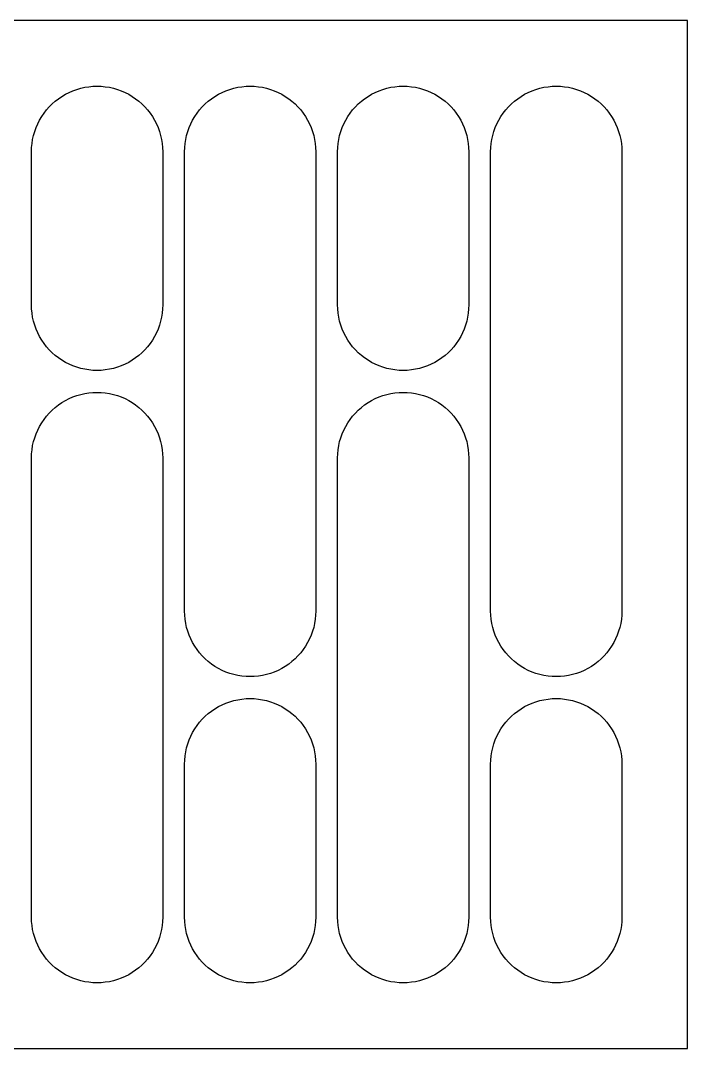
# Model space of a CAD drawing. Header units: metres. Extents: x 0 to 270, y 0 to 235.
# Drawn here: x 117.5 to 270, y 0 to 235 of the extents above; entities that cross this region are included whole.
import ezdxf

# ---------------------------------------------------------------- set-up
doc = ezdxf.new("R2010")
doc.units = ezdxf.units.M

msp = doc.modelspace()

# ---------------------------------------------------------------- linework, layer by layer
for p, q in [((270, 235), (0, 235)), ((270, 0), (270, 235)), ((127.774, 218.145), (128.613, 218.572)), ((128.613, 218.572), (129.478, 218.947)), ((129.478, 218.947), (130.365, 219.266)), ((130.365, 219.266), (131.27, 219.529)), ((131.27, 219.529), (132.189, 219.734)), ((132.189, 219.734), (133.12, 219.882)), ((133.12, 219.882), (134.058, 219.97)), ((134.058, 219.97), (135, 220)), ((135, 220), (135.942, 219.97)), ((135.942, 219.97), (136.88, 219.882)), ((136.88, 219.882), (137.811, 219.734)), ((137.811, 219.734), (138.73, 219.529)), ((138.73, 219.529), (139.635, 219.266)), ((139.635, 219.266), (140.522, 218.947)), ((140.522, 218.947), (141.387, 218.572)), ((141.387, 218.572), (142.226, 218.145)), ((162.774, 218.145), (163.613, 218.572)), ((163.613, 218.572), (164.478, 218.947)), ((164.478, 218.947), (165.365, 219.266)), ((165.365, 219.266), (166.27, 219.529)), ((166.27, 219.529), (167.189, 219.734)), ((167.189, 219.734), (168.12, 219.882)), ((168.12, 219.882), (169.058, 219.97)), ((169.058, 219.97), (170, 220)), ((170, 220), (170.942, 219.97)), ((170.942, 219.97), (171.88, 219.882)), ((171.88, 219.882), (172.811, 219.734)), ((172.811, 219.734), (173.73, 219.529)), ((173.73, 219.529), (174.635, 219.266)), ((174.635, 219.266), (175.522, 218.947)), ((175.522, 218.947), (176.387, 218.572)), ((176.387, 218.572), (177.226, 218.145)), ((197.774, 218.145), (198.613, 218.572)), ((198.613, 218.572), (199.478, 218.947)), ((199.478, 218.947), (200.365, 219.266)), ((200.365, 219.266), (201.27, 219.529)), ((201.27, 219.529), (202.189, 219.734)), ((202.189, 219.734), (203.12, 219.882)), ((203.12, 219.882), (204.058, 219.97)), ((204.058, 219.97), (205, 220)), ((205, 220), (205.942, 219.97)), ((205.942, 219.97), (206.88, 219.882)), ((206.88, 219.882), (207.811, 219.734)), ((207.811, 219.734), (208.73, 219.529)), ((208.73, 219.529), (209.635, 219.266)), ((209.635, 219.266), (210.522, 218.947)), ((210.522, 218.947), (211.387, 218.572)), ((211.387, 218.572), (212.226, 218.145)), ((232.774, 218.145), (233.613, 218.572)), ((233.613, 218.572), (234.478, 218.947)), ((234.478, 218.947), (235.365, 219.266)), ((235.365, 219.266), (236.27, 219.529)), ((236.27, 219.529), (237.189, 219.734)), ((237.189, 219.734), (238.12, 219.882)), ((238.12, 219.882), (239.058, 219.97)), ((239.058, 219.97), (240, 220)), ((240, 220), (240.942, 219.97)), ((240.942, 219.97), (241.88, 219.882)), ((241.88, 219.882), (242.811, 219.734)), ((242.811, 219.734), (243.73, 219.529)), ((243.73, 219.529), (244.635, 219.266)), ((244.635, 219.266), (245.522, 218.947)), ((245.522, 218.947), (246.387, 218.572)), ((246.387, 218.572), (247.226, 218.145)), ((124.732, 215.935), (125.439, 216.558)), ((125.439, 216.558), (126.183, 217.135)), ((126.183, 217.135), (126.963, 217.665)), ((126.963, 217.665), (127.774, 218.145)), ((142.226, 218.145), (143.037, 217.665)), ((143.037, 217.665), (143.817, 217.135)), ((143.817, 217.135), (144.561, 216.558)), ((144.561, 216.558), (145.268, 215.935)), ((159.732, 215.935), (160.439, 216.558)), ((160.439, 216.558), (161.183, 217.135)), ((161.183, 217.135), (161.963, 217.665)), ((161.963, 217.665), (162.774, 218.145)), ((177.226, 218.145), (178.037, 217.665)), ((178.037, 217.665), (178.817, 217.135)), ((178.817, 217.135), (179.561, 216.558)), ((179.561, 216.558), (180.268, 215.935)), ((194.732, 215.935), (195.439, 216.558)), ((195.439, 216.558), (196.183, 217.135)), ((196.183, 217.135), (196.963, 217.665)), ((196.963, 217.665), (197.774, 218.145)), ((212.226, 218.145), (213.037, 217.665)), ((213.037, 217.665), (213.817, 217.135)), ((213.817, 217.135), (214.561, 216.558)), ((214.561, 216.558), (215.268, 215.935)), ((229.732, 215.935), (230.439, 216.558)), ((230.439, 216.558), (231.183, 217.135)), ((231.183, 217.135), (231.963, 217.665)), ((231.963, 217.665), (232.774, 218.145)), ((247.226, 218.145), (248.037, 217.665)), ((248.037, 217.665), (248.817, 217.135)), ((248.817, 217.135), (249.561, 216.558)), ((249.561, 216.558), (250.268, 215.935)), ((122.865, 213.817), (123.442, 214.561)), ((123.442, 214.561), (124.065, 215.268)), ((124.065, 215.268), (124.732, 215.935)), ((145.268, 215.935), (145.935, 215.268)), ((145.935, 215.268), (146.558, 214.561)), ((146.558, 214.561), (147.135, 213.817)), ((157.865, 213.817), (158.442, 214.561)), ((158.442, 214.561), (159.065, 215.268)), ((159.065, 215.268), (159.732, 215.935)), ((180.268, 215.935), (180.935, 215.268)), ((180.935, 215.268), (181.558, 214.561)), ((181.558, 214.561), (182.135, 213.817)), ((192.865, 213.817), (193.442, 214.561)), ((193.442, 214.561), (194.065, 215.268)), ((194.065, 215.268), (194.732, 215.935)), ((215.268, 215.935), (215.935, 215.268)), ((215.935, 215.268), (216.558, 214.561)), ((216.558, 214.561), (217.135, 213.817)), ((227.865, 213.817), (228.442, 214.561)), ((228.442, 214.561), (229.065, 215.268)), ((229.065, 215.268), (229.732, 215.935)), ((250.268, 215.935), (250.935, 215.268)), ((250.935, 215.268), (251.558, 214.561)), ((251.558, 214.561), (252.135, 213.817)), ((121.428, 211.387), (121.855, 212.226)), ((121.855, 212.226), (122.335, 213.037)), ((122.335, 213.037), (122.865, 213.817)), ((147.135, 213.817), (147.665, 213.037)), ((147.665, 213.037), (148.145, 212.226)), ((148.145, 212.226), (148.572, 211.387)), ((156.428, 211.387), (156.855, 212.226)), ((156.855, 212.226), (157.335, 213.037)), ((157.335, 213.037), (157.865, 213.817)), ((182.135, 213.817), (182.665, 213.037)), ((182.665, 213.037), (183.145, 212.226)), ((183.145, 212.226), (183.572, 211.387)), ((191.428, 211.387), (191.855, 212.226)), ((191.855, 212.226), (192.335, 213.037)), ((192.335, 213.037), (192.865, 213.817)), ((217.135, 213.817), (217.665, 213.037)), ((217.665, 213.037), (218.145, 212.226)), ((218.145, 212.226), (218.572, 211.387)), ((226.428, 211.387), (226.855, 212.226)), ((226.855, 212.226), (227.335, 213.037)), ((227.335, 213.037), (227.865, 213.817)), ((252.135, 213.817), (252.665, 213.037)), ((252.665, 213.037), (253.145, 212.226)), ((253.145, 212.226), (253.572, 211.387)), ((120.471, 208.73), (120.734, 209.635)), ((120.734, 209.635), (121.053, 210.522)), ((121.053, 210.522), (121.428, 211.387)), ((148.572, 211.387), (148.947, 210.522)), ((148.947, 210.522), (149.266, 209.635)), ((149.266, 209.635), (149.529, 208.73)), ((155.471, 208.73), (155.734, 209.635)), ((155.734, 209.635), (156.053, 210.522)), ((156.053, 210.522), (156.428, 211.387)), ((183.572, 211.387), (183.947, 210.522)), ((183.947, 210.522), (184.266, 209.635)), ((184.266, 209.635), (184.529, 208.73)), ((190.471, 208.73), (190.734, 209.635)), ((190.734, 209.635), (191.053, 210.522)), ((191.053, 210.522), (191.428, 211.387)), ((218.572, 211.387), (218.947, 210.522)), ((218.947, 210.522), (219.266, 209.635)), ((219.266, 209.635), (219.529, 208.73)), ((225.471, 208.73), (225.734, 209.635)), ((225.734, 209.635), (226.053, 210.522)), ((226.053, 210.522), (226.428, 211.387)), ((253.572, 211.387), (253.947, 210.522)), ((253.947, 210.522), (254.266, 209.635)), ((254.266, 209.635), (254.529, 208.73)), ((120.03, 205.942), (120.118, 206.88)), ((120.118, 206.88), (120.266, 207.811)), ((120.266, 207.811), (120.471, 208.73)), ((149.529, 208.73), (149.734, 207.811)), ((149.734, 207.811), (149.882, 206.88)), ((149.882, 206.88), (149.97, 205.942)), ((155.03, 205.942), (155.118, 206.88)), ((155.118, 206.88), (155.266, 207.811)), ((155.266, 207.811), (155.471, 208.73)), ((184.529, 208.73), (184.734, 207.811)), ((184.734, 207.811), (184.882, 206.88)), ((184.882, 206.88), (184.97, 205.942)), ((190.03, 205.942), (190.118, 206.88)), ((190.118, 206.88), (190.266, 207.811)), ((190.266, 207.811), (190.471, 208.73)), ((219.529, 208.73), (219.734, 207.811)), ((219.734, 207.811), (219.882, 206.88)), ((219.882, 206.88), (219.97, 205.942)), ((225.03, 205.942), (225.118, 206.88)), ((225.118, 206.88), (225.266, 207.811)), ((225.266, 207.811), (225.471, 208.73)), ((254.529, 208.73), (254.734, 207.811)), ((254.734, 207.811), (254.882, 206.88)), ((254.882, 206.88), (254.97, 205.942)), ((120, 205), (120.03, 205.942)), ((120, 170), (120, 205)), ((149.97, 205.942), (150, 205)), ((150, 205), (150, 170)), ((155, 205), (155.03, 205.942)), ((155, 100), (155, 205)), ((184.97, 205.942), (185, 205)), ((185, 205), (185, 100)), ((190, 205), (190.03, 205.942)), ((190, 170), (190, 205)), ((219.97, 205.942), (220, 205)), ((220, 205), (220, 170)), ((225, 205), (225.03, 205.942)), ((225, 100), (225, 205)), ((254.97, 205.942), (255, 205)), ((255, 205), (255, 100)), ((120.03, 169.058), (120, 170)), ((150, 170), (149.97, 169.058)), ((190.03, 169.058), (190, 170)), ((220, 170), (219.97, 169.058)), ((120.118, 168.12), (120.03, 169.058)), ((120.266, 167.189), (120.118, 168.12)), ((120.471, 166.27), (120.266, 167.189)), ((149.734, 167.189), (149.529, 166.27)), ((149.882, 168.12), (149.734, 167.189)), ((149.97, 169.058), (149.882, 168.12)), ((190.118, 168.12), (190.03, 169.058)), ((190.266, 167.189), (190.118, 168.12)), ((190.471, 166.27), (190.266, 167.189)), ((219.734, 167.189), (219.529, 166.27)), ((219.882, 168.12), (219.734, 167.189)), ((219.97, 169.058), (219.882, 168.12)), ((120.734, 165.365), (120.471, 166.27)), ((121.053, 164.478), (120.734, 165.365)), ((149.266, 165.365), (148.947, 164.478)), ((149.529, 166.27), (149.266, 165.365)), ((190.734, 165.365), (190.471, 166.27)), ((191.053, 164.478), (190.734, 165.365)), ((219.266, 165.365), (218.947, 164.478)), ((219.529, 166.27), (219.266, 165.365)), ((121.428, 163.613), (121.053, 164.478)), ((121.855, 162.774), (121.428, 163.613)), ((122.335, 161.963), (121.855, 162.774)), ((148.145, 162.774), (147.665, 161.963)), ((148.572, 163.613), (148.145, 162.774)), ((148.947, 164.478), (148.572, 163.613)), ((191.428, 163.613), (191.053, 164.478)), ((191.855, 162.774), (191.428, 163.613)), ((192.335, 161.963), (191.855, 162.774)), ((218.145, 162.774), (217.665, 161.963)), ((218.572, 163.613), (218.145, 162.774)), ((218.947, 164.478), (218.572, 163.613)), ((122.865, 161.183), (122.335, 161.963)), ((123.442, 160.439), (122.865, 161.183)), ((124.065, 159.732), (123.442, 160.439)), ((146.558, 160.439), (145.935, 159.732)), ((147.135, 161.183), (146.558, 160.439)), ((147.665, 161.963), (147.135, 161.183)), ((192.865, 161.183), (192.335, 161.963)), ((193.442, 160.439), (192.865, 161.183)), ((194.065, 159.732), (193.442, 160.439)), ((216.558, 160.439), (215.935, 159.732)), ((217.135, 161.183), (216.558, 160.439)), ((217.665, 161.963), (217.135, 161.183)), ((124.732, 159.065), (124.065, 159.732)), ((125.439, 158.442), (124.732, 159.065)), ((126.183, 157.865), (125.439, 158.442)), ((126.963, 157.335), (126.183, 157.865)), ((143.817, 157.865), (143.037, 157.335)), ((144.561, 158.442), (143.817, 157.865)), ((145.268, 159.065), (144.561, 158.442)), ((145.935, 159.732), (145.268, 159.065)), ((194.732, 159.065), (194.065, 159.732)), ((195.439, 158.442), (194.732, 159.065)), ((196.183, 157.865), (195.439, 158.442)), ((196.963, 157.335), (196.183, 157.865)), ((213.817, 157.865), (213.037, 157.335)), ((214.561, 158.442), (213.817, 157.865)), ((215.268, 159.065), (214.561, 158.442)), ((215.935, 159.732), (215.268, 159.065)), ((127.774, 156.855), (126.963, 157.335)), ((128.613, 156.428), (127.774, 156.855)), ((129.478, 156.053), (128.613, 156.428)), ((130.365, 155.734), (129.478, 156.053)), ((131.27, 155.471), (130.365, 155.734)), ((132.189, 155.266), (131.27, 155.471)), ((133.12, 155.118), (132.189, 155.266)), ((134.058, 155.03), (133.12, 155.118)), ((136.88, 155.118), (135.942, 155.03)), ((137.811, 155.266), (136.88, 155.118)), ((138.73, 155.471), (137.811, 155.266)), ((139.635, 155.734), (138.73, 155.471)), ((140.522, 156.053), (139.635, 155.734)), ((141.387, 156.428), (140.522, 156.053)), ((142.226, 156.855), (141.387, 156.428)), ((143.037, 157.335), (142.226, 156.855)), ((197.774, 156.855), (196.963, 157.335)), ((198.613, 156.428), (197.774, 156.855)), ((199.478, 156.053), (198.613, 156.428)), ((200.365, 155.734), (199.478, 156.053)), ((201.27, 155.471), (200.365, 155.734)), ((202.189, 155.266), (201.27, 155.471)), ((203.12, 155.118), (202.189, 155.266)), ((204.058, 155.03), (203.12, 155.118)), ((206.88, 155.118), (205.942, 155.03)), ((207.811, 155.266), (206.88, 155.118)), ((208.73, 155.471), (207.811, 155.266)), ((209.635, 155.734), (208.73, 155.471)), ((210.522, 156.053), (209.635, 155.734)), ((211.387, 156.428), (210.522, 156.053)), ((212.226, 156.855), (211.387, 156.428)), ((213.037, 157.335), (212.226, 156.855)), ((135, 155), (134.058, 155.03)), ((135.942, 155.03), (135, 155)), ((205, 155), (204.058, 155.03)), ((205.942, 155.03), (205, 155)), ((126.963, 147.665), (127.774, 148.145)), ((127.774, 148.145), (128.613, 148.572)), ((128.613, 148.572), (129.478, 148.947)), ((129.478, 148.947), (130.365, 149.266)), ((130.365, 149.266), (131.27, 149.529)), ((131.27, 149.529), (132.189, 149.734)), ((132.189, 149.734), (133.12, 149.882)), ((133.12, 149.882), (134.058, 149.97)), ((134.058, 149.97), (135, 150)), ((135, 150), (135.942, 149.97)), ((135.942, 149.97), (136.88, 149.882)), ((136.88, 149.882), (137.811, 149.734)), ((137.811, 149.734), (138.73, 149.529)), ((138.73, 149.529), (139.635, 149.266)), ((139.635, 149.266), (140.522, 148.947)), ((140.522, 148.947), (141.387, 148.572)), ((141.387, 148.572), (142.226, 148.145)), ((142.226, 148.145), (143.037, 147.665)), ((196.963, 147.665), (197.774, 148.145)), ((197.774, 148.145), (198.613, 148.572)), ((198.613, 148.572), (199.478, 148.947)), ((199.478, 148.947), (200.365, 149.266)), ((200.365, 149.266), (201.27, 149.529)), ((201.27, 149.529), (202.189, 149.734)), ((202.189, 149.734), (203.12, 149.882)), ((203.12, 149.882), (204.058, 149.97)), ((204.058, 149.97), (205, 150)), ((205, 150), (205.942, 149.97)), ((205.942, 149.97), (206.88, 149.882)), ((206.88, 149.882), (207.811, 149.734)), ((207.811, 149.734), (208.73, 149.529)), ((208.73, 149.529), (209.635, 149.266)), ((209.635, 149.266), (210.522, 148.947)), ((210.522, 148.947), (211.387, 148.572)), ((211.387, 148.572), (212.226, 148.145)), ((212.226, 148.145), (213.037, 147.665)), ((124.065, 145.268), (124.732, 145.935)), ((124.732, 145.935), (125.439, 146.558)), ((125.439, 146.558), (126.183, 147.135)), ((126.183, 147.135), (126.963, 147.665)), ((143.037, 147.665), (143.817, 147.135)), ((143.817, 147.135), (144.561, 146.558)), ((144.561, 146.558), (145.268, 145.935)), ((145.268, 145.935), (145.935, 145.268)), ((194.065, 145.268), (194.732, 145.935)), ((194.732, 145.935), (195.439, 146.558)), ((195.439, 146.558), (196.183, 147.135)), ((196.183, 147.135), (196.963, 147.665)), ((213.037, 147.665), (213.817, 147.135)), ((213.817, 147.135), (214.561, 146.558)), ((214.561, 146.558), (215.268, 145.935)), ((215.268, 145.935), (215.935, 145.268)), ((122.335, 143.037), (122.865, 143.817)), ((122.865, 143.817), (123.442, 144.561)), ((123.442, 144.561), (124.065, 145.268)), ((145.935, 145.268), (146.558, 144.561)), ((146.558, 144.561), (147.135, 143.817)), ((147.135, 143.817), (147.665, 143.037)), ((192.335, 143.037), (192.865, 143.817)), ((192.865, 143.817), (193.442, 144.561)), ((193.442, 144.561), (194.065, 145.268)), ((215.935, 145.268), (216.558, 144.561)), ((216.558, 144.561), (217.135, 143.817)), ((217.135, 143.817), (217.665, 143.037)), ((121.053, 140.522), (121.428, 141.387)), ((121.428, 141.387), (121.855, 142.226)), ((121.855, 142.226), (122.335, 143.037)), ((147.665, 143.037), (148.145, 142.226)), ((148.145, 142.226), (148.572, 141.387)), ((148.572, 141.387), (148.947, 140.522)), ((191.053, 140.522), (191.428, 141.387)), ((191.428, 141.387), (191.855, 142.226)), ((191.855, 142.226), (192.335, 143.037)), ((217.665, 143.037), (218.145, 142.226)), ((218.145, 142.226), (218.572, 141.387)), ((218.572, 141.387), (218.947, 140.522)), ((120.266, 137.811), (120.471, 138.73)), ((120.471, 138.73), (120.734, 139.635)), ((120.734, 139.635), (121.053, 140.522)), ((148.947, 140.522), (149.266, 139.635)), ((149.266, 139.635), (149.529, 138.73)), ((149.529, 138.73), (149.734, 137.811)), ((190.266, 137.811), (190.471, 138.73)), ((190.471, 138.73), (190.734, 139.635)), ((190.734, 139.635), (191.053, 140.522)), ((218.947, 140.522), (219.266, 139.635)), ((219.266, 139.635), (219.529, 138.73)), ((219.529, 138.73), (219.734, 137.811)), ((120.03, 135.942), (120.118, 136.88)), ((120.118, 136.88), (120.266, 137.811)), ((149.734, 137.811), (149.882, 136.88)), ((149.882, 136.88), (149.97, 135.942)), ((190.03, 135.942), (190.118, 136.88)), ((190.118, 136.88), (190.266, 137.811)), ((219.734, 137.811), (219.882, 136.88)), ((219.882, 136.88), (219.97, 135.942)), ((120, 135), (120.03, 135.942)), ((120, 30), (120, 135)), ((149.97, 135.942), (150, 135)), ((150, 135), (150, 30)), ((190, 135), (190.03, 135.942)), ((190, 30), (190, 135)), ((219.97, 135.942), (220, 135)), ((220, 135), (220, 30)), ((155.03, 99.0581), (155, 100)), ((155.118, 98.12), (155.03, 99.0581)), ((184.97, 99.0581), (184.882, 98.12)), ((185, 100), (184.97, 99.0581)), ((225.03, 99.0581), (225, 100)), ((225.118, 98.12), (225.03, 99.0581)), ((254.97, 99.0581), (254.882, 98.12)), ((255, 100), (254.97, 99.0581)), ((155.266, 97.1893), (155.118, 98.12)), ((155.471, 96.2697), (155.266, 97.1893)), ((184.734, 97.1893), (184.529, 96.2697)), ((184.882, 98.12), (184.734, 97.1893)), ((225.266, 97.1893), (225.118, 98.12)), ((225.471, 96.2697), (225.266, 97.1893)), ((254.734, 97.1893), (254.529, 96.2697)), ((254.882, 98.12), (254.734, 97.1893)), ((155.734, 95.3647), (155.471, 96.2697)), ((156.053, 94.4781), (155.734, 95.3647)), ((156.428, 93.6133), (156.053, 94.4781)), ((183.947, 94.4781), (183.572, 93.6133)), ((184.266, 95.3647), (183.947, 94.4781)), ((184.529, 96.2697), (184.266, 95.3647)), ((225.734, 95.3647), (225.471, 96.2697)), ((226.053, 94.4781), (225.734, 95.3647)), ((226.428, 93.6133), (226.053, 94.4781)), ((253.947, 94.4781), (253.572, 93.6133)), ((254.266, 95.3647), (253.947, 94.4781)), ((254.529, 96.2697), (254.266, 95.3647)), ((156.855, 92.7737), (156.428, 93.6133)), ((157.335, 91.9626), (156.855, 92.7737)), ((157.865, 91.1832), (157.335, 91.9626)), ((182.665, 91.9626), (182.135, 91.1832)), ((183.145, 92.7737), (182.665, 91.9626)), ((183.572, 93.6133), (183.145, 92.7737)), ((226.855, 92.7737), (226.428, 93.6133)), ((227.335, 91.9626), (226.855, 92.7737)), ((227.865, 91.1832), (227.335, 91.9626)), ((252.665, 91.9626), (252.135, 91.1832)), ((253.145, 92.7737), (252.665, 91.9626)), ((253.572, 93.6133), (253.145, 92.7737)), ((158.442, 90.4386), (157.865, 91.1832)), ((159.065, 89.7318), (158.442, 90.4386)), ((159.732, 89.0655), (159.065, 89.7318)), ((180.935, 89.7318), (180.268, 89.0655)), ((181.558, 90.4386), (180.935, 89.7318)), ((182.135, 91.1832), (181.558, 90.4386)), ((228.442, 90.4386), (227.865, 91.1832)), ((229.065, 89.7318), (228.442, 90.4386)), ((229.732, 89.0655), (229.065, 89.7318)), ((250.935, 89.7318), (250.268, 89.0655)), ((251.558, 90.4386), (250.935, 89.7318)), ((252.135, 91.1832), (251.558, 90.4386)), ((160.439, 88.4423), (159.732, 89.0655)), ((161.183, 87.8647), (160.439, 88.4423)), ((161.963, 87.3351), (161.183, 87.8647)), ((162.774, 86.8554), (161.963, 87.3351)), ((178.037, 87.3351), (177.226, 86.8554)), ((178.817, 87.8647), (178.037, 87.3351)), ((179.561, 88.4423), (178.817, 87.8647)), ((180.268, 89.0655), (179.561, 88.4423)), ((230.439, 88.4423), (229.732, 89.0655)), ((231.183, 87.8647), (230.439, 88.4423)), ((231.963, 87.3351), (231.183, 87.8647)), ((232.774, 86.8554), (231.963, 87.3351)), ((248.037, 87.3351), (247.226, 86.8554)), ((248.817, 87.8647), (248.037, 87.3351)), ((249.561, 88.4423), (248.817, 87.8647)), ((250.268, 89.0655), (249.561, 88.4423)), ((163.613, 86.4276), (162.774, 86.8554)), ((164.478, 86.0533), (163.613, 86.4276)), ((165.365, 85.7341), (164.478, 86.0533)), ((166.27, 85.4713), (165.365, 85.7341)), ((167.189, 85.2657), (166.27, 85.4713)), ((168.12, 85.1183), (167.189, 85.2657)), ((169.058, 85.0296), (168.12, 85.1183)), ((170, 85), (169.058, 85.0296)), ((170.942, 85.0296), (170, 85)), ((171.88, 85.1183), (170.942, 85.0296)), ((172.811, 85.2657), (171.88, 85.1183)), ((173.73, 85.4713), (172.811, 85.2657)), ((174.635, 85.7341), (173.73, 85.4713)), ((175.522, 86.0533), (174.635, 85.7341)), ((176.387, 86.4276), (175.522, 86.0533)), ((177.226, 86.8554), (176.387, 86.4276)), ((233.613, 86.4276), (232.774, 86.8554)), ((234.478, 86.0533), (233.613, 86.4276)), ((235.365, 85.7341), (234.478, 86.0533)), ((236.27, 85.4713), (235.365, 85.7341)), ((237.189, 85.2657), (236.27, 85.4713)), ((238.12, 85.1183), (237.189, 85.2657)), ((239.058, 85.0296), (238.12, 85.1183)), ((240, 85), (239.058, 85.0296)), ((240.942, 85.0296), (240, 85)), ((241.88, 85.1183), (240.942, 85.0296)), ((242.811, 85.2657), (241.88, 85.1183)), ((243.73, 85.4713), (242.811, 85.2657)), ((244.635, 85.7341), (243.73, 85.4713)), ((245.522, 86.0533), (244.635, 85.7341)), ((246.387, 86.4276), (245.522, 86.0533)), ((247.226, 86.8554), (246.387, 86.4276)), ((168.12, 79.8817), (169.058, 79.9704)), ((169.058, 79.9704), (170, 80)), ((170, 80), (170.942, 79.9704)), ((170.942, 79.9704), (171.88, 79.8817)), ((238.12, 79.8817), (239.058, 79.9704)), ((239.058, 79.9704), (240, 80)), ((240, 80), (240.942, 79.9704)), ((240.942, 79.9704), (241.88, 79.8817)), ((161.183, 77.1353), (161.963, 77.6649)), ((161.963, 77.6649), (162.774, 78.1446)), ((162.774, 78.1446), (163.613, 78.5724)), ((163.613, 78.5724), (164.478, 78.9466)), ((164.478, 78.9466), (165.365, 79.2658)), ((165.365, 79.2658), (166.27, 79.5287)), ((166.27, 79.5287), (167.189, 79.7343)), ((167.189, 79.7343), (168.12, 79.8817)), ((171.88, 79.8817), (172.811, 79.7343)), ((172.811, 79.7343), (173.73, 79.5287)), ((173.73, 79.5287), (174.635, 79.2658)), ((174.635, 79.2658), (175.522, 78.9466)), ((175.522, 78.9466), (176.387, 78.5724)), ((176.387, 78.5724), (177.226, 78.1446)), ((177.226, 78.1446), (178.037, 77.6649)), ((178.037, 77.6649), (178.817, 77.1353)), ((231.183, 77.1353), (231.963, 77.6649)), ((231.963, 77.6649), (232.774, 78.1446)), ((232.774, 78.1446), (233.613, 78.5724)), ((233.613, 78.5724), (234.478, 78.9466)), ((234.478, 78.9466), (235.365, 79.2658)), ((235.365, 79.2658), (236.27, 79.5287)), ((236.27, 79.5287), (237.189, 79.7343)), ((237.189, 79.7343), (238.12, 79.8817)), ((241.88, 79.8817), (242.811, 79.7343)), ((242.811, 79.7343), (243.73, 79.5287)), ((243.73, 79.5287), (244.635, 79.2658)), ((244.635, 79.2658), (245.522, 78.9466)), ((245.522, 78.9466), (246.387, 78.5724)), ((246.387, 78.5724), (247.226, 78.1446)), ((247.226, 78.1446), (248.037, 77.6649)), ((248.037, 77.6649), (248.817, 77.1353)), ((158.442, 74.5614), (159.065, 75.2682)), ((159.065, 75.2682), (159.732, 75.9345)), ((159.732, 75.9345), (160.439, 76.5577)), ((160.439, 76.5577), (161.183, 77.1353)), ((178.817, 77.1353), (179.561, 76.5577)), ((179.561, 76.5577), (180.268, 75.9345)), ((180.268, 75.9345), (180.935, 75.2682)), ((180.935, 75.2682), (181.558, 74.5614)), ((228.442, 74.5614), (229.065, 75.2682)), ((229.065, 75.2682), (229.732, 75.9345)), ((229.732, 75.9345), (230.439, 76.5577)), ((230.439, 76.5577), (231.183, 77.1353)), ((248.817, 77.1353), (249.561, 76.5577)), ((249.561, 76.5577), (250.268, 75.9345)), ((250.268, 75.9345), (250.935, 75.2682)), ((250.935, 75.2682), (251.558, 74.5614)), ((156.855, 72.2263), (157.335, 73.0374)), ((157.335, 73.0374), (157.865, 73.8168)), ((157.865, 73.8168), (158.442, 74.5614)), ((181.558, 74.5614), (182.135, 73.8168)), ((182.135, 73.8168), (182.665, 73.0374)), ((182.665, 73.0374), (183.145, 72.2263)), ((226.855, 72.2263), (227.335, 73.0374)), ((227.335, 73.0374), (227.865, 73.8168)), ((227.865, 73.8168), (228.442, 74.5614)), ((251.558, 74.5614), (252.135, 73.8168)), ((252.135, 73.8168), (252.665, 73.0374)), ((252.665, 73.0374), (253.145, 72.2263)), ((155.734, 69.6353), (156.053, 70.5219)), ((156.053, 70.5219), (156.428, 71.3867)), ((156.428, 71.3867), (156.855, 72.2263)), ((183.145, 72.2263), (183.572, 71.3867)), ((183.572, 71.3867), (183.947, 70.5219)), ((183.947, 70.5219), (184.266, 69.6353)), ((225.734, 69.6353), (226.053, 70.5219)), ((226.053, 70.5219), (226.428, 71.3867)), ((226.428, 71.3867), (226.855, 72.2263)), ((253.145, 72.2263), (253.572, 71.3867)), ((253.572, 71.3867), (253.947, 70.5219)), ((253.947, 70.5219), (254.266, 69.6353)), ((155.266, 67.8107), (155.471, 68.7303)), ((155.471, 68.7303), (155.734, 69.6353)), ((184.266, 69.6353), (184.529, 68.7303)), ((184.529, 68.7303), (184.734, 67.8107)), ((225.266, 67.8107), (225.471, 68.7303)), ((225.471, 68.7303), (225.734, 69.6353)), ((254.266, 69.6353), (254.529, 68.7303)), ((254.529, 68.7303), (254.734, 67.8107)), ((155, 65), (155.03, 65.9418)), ((155.03, 65.9418), (155.118, 66.88)), ((155.118, 66.88), (155.266, 67.8107)), ((184.734, 67.8107), (184.882, 66.88)), ((184.882, 66.88), (184.97, 65.9418)), ((184.97, 65.9418), (185, 65)), ((225, 65), (225.03, 65.9418)), ((225.03, 65.9418), (225.118, 66.88)), ((225.118, 66.88), (225.266, 67.8107)), ((254.734, 67.8107), (254.882, 66.88)), ((254.882, 66.88), (254.97, 65.9418)), ((254.97, 65.9418), (255, 65)), ((155, 30), (155, 65)), ((185, 65), (185, 30)), ((225, 30), (225, 65)), ((255, 65), (255, 30)), ((120.03, 29.0581), (120, 30)), ((120.118, 28.12), (120.03, 29.0581)), ((149.97, 29.0581), (149.882, 28.12)), ((150, 30), (149.97, 29.0581)), ((155.03, 29.0581), (155, 30)), ((155.118, 28.12), (155.03, 29.0581)), ((184.97, 29.0581), (184.882, 28.12)), ((185, 30), (184.97, 29.0581)), ((190.03, 29.0581), (190, 30)), ((190.118, 28.12), (190.03, 29.0581)), ((219.97, 29.0581), (219.882, 28.12)), ((220, 30), (219.97, 29.0581)), ((225.03, 29.0581), (225, 30)), ((225.118, 28.12), (225.03, 29.0581)), ((254.97, 29.0581), (254.882, 28.12)), ((255, 30), (254.97, 29.0581)), ((120.266, 27.1893), (120.118, 28.12)), ((120.471, 26.2696), (120.266, 27.1893)), ((120.734, 25.3647), (120.471, 26.2696)), ((149.529, 26.2696), (149.266, 25.3647)), ((149.734, 27.1893), (149.529, 26.2696)), ((149.882, 28.12), (149.734, 27.1893)), ((155.266, 27.1893), (155.118, 28.12)), ((155.471, 26.2696), (155.266, 27.1893)), ((155.734, 25.3647), (155.471, 26.2696)), ((184.529, 26.2696), (184.266, 25.3647)), ((184.734, 27.1893), (184.529, 26.2696)), ((184.882, 28.12), (184.734, 27.1893)), ((190.266, 27.1893), (190.118, 28.12)), ((190.471, 26.2696), (190.266, 27.1893)), ((190.734, 25.3647), (190.471, 26.2696)), ((219.529, 26.2696), (219.266, 25.3647)), ((219.734, 27.1893), (219.529, 26.2696)), ((219.882, 28.12), (219.734, 27.1893)), ((225.266, 27.1893), (225.118, 28.12)), ((225.471, 26.2696), (225.266, 27.1893)), ((225.734, 25.3647), (225.471, 26.2696)), ((254.529, 26.2696), (254.266, 25.3647)), ((254.734, 27.1893), (254.529, 26.2696)), ((254.882, 28.12), (254.734, 27.1893)), ((121.053, 24.4781), (120.734, 25.3647)), ((121.428, 23.6133), (121.053, 24.4781)), ((121.855, 22.7737), (121.428, 23.6133)), ((148.572, 23.6133), (148.145, 22.7737)), ((148.947, 24.4781), (148.572, 23.6133)), ((149.266, 25.3647), (148.947, 24.4781)), ((156.053, 24.4781), (155.734, 25.3647)), ((156.428, 23.6133), (156.053, 24.4781)), ((156.855, 22.7737), (156.428, 23.6133)), ((183.572, 23.6133), (183.145, 22.7737)), ((183.947, 24.4781), (183.572, 23.6133)), ((184.266, 25.3647), (183.947, 24.4781)), ((191.053, 24.4781), (190.734, 25.3647)), ((191.428, 23.6133), (191.053, 24.4781)), ((191.855, 22.7737), (191.428, 23.6133)), ((218.572, 23.6133), (218.145, 22.7737)), ((218.947, 24.4781), (218.572, 23.6133)), ((219.266, 25.3647), (218.947, 24.4781)), ((226.053, 24.4781), (225.734, 25.3647)), ((226.428, 23.6133), (226.053, 24.4781)), ((226.855, 22.7737), (226.428, 23.6133)), ((253.572, 23.6133), (253.145, 22.7737)), ((253.947, 24.4781), (253.572, 23.6133)), ((254.266, 25.3647), (253.947, 24.4781)), ((122.335, 21.9626), (121.855, 22.7737)), ((122.865, 21.1832), (122.335, 21.9626)), ((123.442, 20.4386), (122.865, 21.1832)), ((147.135, 21.1832), (146.558, 20.4386)), ((147.665, 21.9626), (147.135, 21.1832)), ((148.145, 22.7737), (147.665, 21.9626)), ((157.335, 21.9626), (156.855, 22.7737)), ((157.865, 21.1832), (157.335, 21.9626)), ((158.442, 20.4386), (157.865, 21.1832)), ((182.135, 21.1832), (181.558, 20.4386)), ((182.665, 21.9626), (182.135, 21.1832)), ((183.145, 22.7737), (182.665, 21.9626)), ((192.335, 21.9626), (191.855, 22.7737)), ((192.865, 21.1832), (192.335, 21.9626)), ((193.442, 20.4386), (192.865, 21.1832)), ((217.135, 21.1832), (216.558, 20.4386)), ((217.665, 21.9626), (217.135, 21.1832)), ((218.145, 22.7737), (217.665, 21.9626)), ((227.335, 21.9626), (226.855, 22.7737)), ((227.865, 21.1832), (227.335, 21.9626)), ((228.442, 20.4386), (227.865, 21.1832)), ((252.135, 21.1832), (251.558, 20.4386)), ((252.665, 21.9626), (252.135, 21.1832)), ((253.145, 22.7737), (252.665, 21.9626)), ((124.065, 19.7318), (123.442, 20.4386)), ((124.732, 19.0655), (124.065, 19.7318)), ((125.439, 18.4423), (124.732, 19.0655)), ((145.268, 19.0655), (144.561, 18.4423)), ((145.935, 19.7318), (145.268, 19.0655)), ((146.558, 20.4386), (145.935, 19.7318)), ((159.065, 19.7318), (158.442, 20.4386)), ((159.732, 19.0655), (159.065, 19.7318)), ((160.439, 18.4423), (159.732, 19.0655)), ((180.268, 19.0655), (179.561, 18.4423)), ((180.935, 19.7318), (180.268, 19.0655)), ((181.558, 20.4386), (180.935, 19.7318)), ((194.065, 19.7318), (193.442, 20.4386)), ((194.732, 19.0655), (194.065, 19.7318)), ((195.439, 18.4423), (194.732, 19.0655)), ((215.268, 19.0655), (214.561, 18.4423)), ((215.935, 19.7318), (215.268, 19.0655)), ((216.558, 20.4386), (215.935, 19.7318)), ((229.065, 19.7318), (228.442, 20.4386)), ((229.732, 19.0655), (229.065, 19.7318)), ((230.439, 18.4423), (229.732, 19.0655)), ((250.268, 19.0655), (249.561, 18.4423)), ((250.935, 19.7318), (250.268, 19.0655)), ((251.558, 20.4386), (250.935, 19.7318)), ((126.183, 17.8647), (125.439, 18.4423)), ((126.963, 17.3351), (126.183, 17.8647)), ((127.774, 16.8554), (126.963, 17.3351)), ((128.613, 16.4276), (127.774, 16.8554)), ((142.226, 16.8554), (141.387, 16.4276)), ((143.037, 17.3351), (142.226, 16.8554)), ((143.817, 17.8647), (143.037, 17.3351)), ((144.561, 18.4423), (143.817, 17.8647)), ((161.183, 17.8647), (160.439, 18.4423)), ((161.963, 17.3351), (161.183, 17.8647)), ((162.774, 16.8554), (161.963, 17.3351)), ((163.613, 16.4276), (162.774, 16.8554)), ((177.226, 16.8554), (176.387, 16.4276)), ((178.037, 17.3351), (177.226, 16.8554)), ((178.817, 17.8647), (178.037, 17.3351)), ((179.561, 18.4423), (178.817, 17.8647)), ((196.183, 17.8647), (195.439, 18.4423)), ((196.963, 17.3351), (196.183, 17.8647)), ((197.774, 16.8554), (196.963, 17.3351)), ((198.613, 16.4276), (197.774, 16.8554)), ((212.226, 16.8554), (211.387, 16.4276)), ((213.037, 17.3351), (212.226, 16.8554)), ((213.817, 17.8647), (213.037, 17.3351)), ((214.561, 18.4423), (213.817, 17.8647)), ((231.183, 17.8647), (230.439, 18.4423)), ((231.963, 17.3351), (231.183, 17.8647)), ((232.774, 16.8554), (231.963, 17.3351)), ((233.613, 16.4276), (232.774, 16.8554)), ((247.226, 16.8554), (246.387, 16.4276)), ((248.037, 17.3351), (247.226, 16.8554)), ((248.817, 17.8647), (248.037, 17.3351)), ((249.561, 18.4423), (248.817, 17.8647)), ((129.478, 16.0533), (128.613, 16.4276)), ((130.365, 15.7341), (129.478, 16.0533)), ((131.27, 15.4713), (130.365, 15.7341)), ((132.189, 15.2657), (131.27, 15.4713)), ((133.12, 15.1183), (132.189, 15.2657)), ((134.058, 15.0296), (133.12, 15.1183)), ((135, 15), (134.058, 15.0296)), ((135.942, 15.0296), (135, 15)), ((136.88, 15.1183), (135.942, 15.0296)), ((137.811, 15.2657), (136.88, 15.1183)), ((138.73, 15.4713), (137.811, 15.2657)), ((139.635, 15.7341), (138.73, 15.4713)), ((140.522, 16.0533), (139.635, 15.7341)), ((141.387, 16.4276), (140.522, 16.0533)), ((164.478, 16.0533), (163.613, 16.4276)), ((165.365, 15.7341), (164.478, 16.0533)), ((166.27, 15.4713), (165.365, 15.7341)), ((167.189, 15.2657), (166.27, 15.4713)), ((168.12, 15.1183), (167.189, 15.2657)), ((169.058, 15.0296), (168.12, 15.1183)), ((170, 15), (169.058, 15.0296)), ((170.942, 15.0296), (170, 15)), ((171.88, 15.1183), (170.942, 15.0296)), ((172.811, 15.2657), (171.88, 15.1183)), ((173.73, 15.4713), (172.811, 15.2657)), ((174.635, 15.7341), (173.73, 15.4713)), ((175.522, 16.0533), (174.635, 15.7341)), ((176.387, 16.4276), (175.522, 16.0533)), ((199.478, 16.0533), (198.613, 16.4276)), ((200.365, 15.7341), (199.478, 16.0533)), ((201.27, 15.4713), (200.365, 15.7341)), ((202.189, 15.2657), (201.27, 15.4713)), ((203.12, 15.1183), (202.189, 15.2657)), ((204.058, 15.0296), (203.12, 15.1183)), ((205, 15), (204.058, 15.0296)), ((205.942, 15.0296), (205, 15)), ((206.88, 15.1183), (205.942, 15.0296)), ((207.811, 15.2657), (206.88, 15.1183)), ((208.73, 15.4713), (207.811, 15.2657)), ((209.635, 15.7341), (208.73, 15.4713)), ((210.522, 16.0533), (209.635, 15.7341)), ((211.387, 16.4276), (210.522, 16.0533)), ((234.478, 16.0533), (233.613, 16.4276)), ((235.365, 15.7341), (234.478, 16.0533)), ((236.27, 15.4713), (235.365, 15.7341)), ((237.189, 15.2657), (236.27, 15.4713)), ((238.12, 15.1183), (237.189, 15.2657)), ((239.058, 15.0296), (238.12, 15.1183)), ((240, 15), (239.058, 15.0296)), ((240.942, 15.0296), (240, 15)), ((241.88, 15.1183), (240.942, 15.0296)), ((242.811, 15.2657), (241.88, 15.1183)), ((243.73, 15.4713), (242.811, 15.2657)), ((244.635, 15.7341), (243.73, 15.4713)), ((245.522, 16.0533), (244.635, 15.7341)), ((246.387, 16.4276), (245.522, 16.0533)), ((0, 0), (270, 0))]:
    msp.add_line(p, q)

doc.saveas('drawing.dxf')
